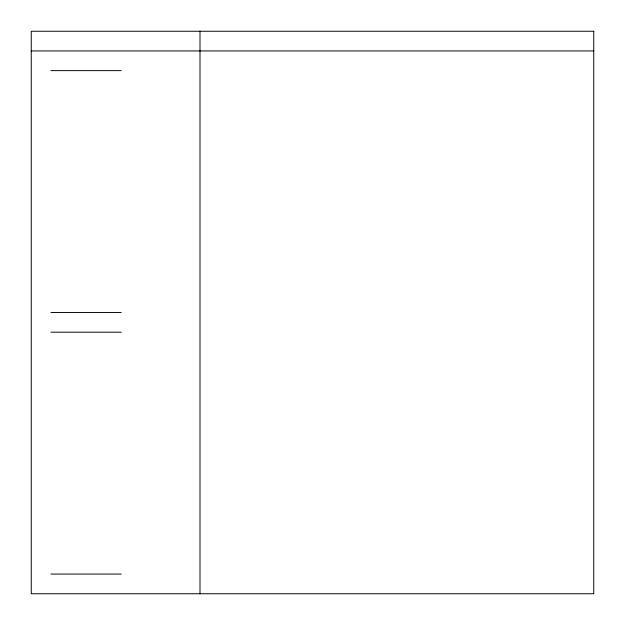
<?xml version="1.0" encoding="UTF-8"?>
<svg xmlns="http://www.w3.org/2000/svg" width="625" height="625" viewBox="0 0 625 625"><rect width="100%" height="100%" fill="white"/><g stroke="black" fill="none" stroke-linecap="round" stroke-linejoin="round"><path stroke-width="0.94" d="M31.25 50.938L593.75 50.938M50.938 70.625L121.227 70.625M50.938 312.5L121.227 312.5M50.938 332.188L121.227 332.188M50.938 574.062L121.227 574.062M200 31.25L200 593.75M593.75 31.25L31.25 31.25L31.25 593.75L593.75 593.75L593.75 31.25"/></g></svg>
